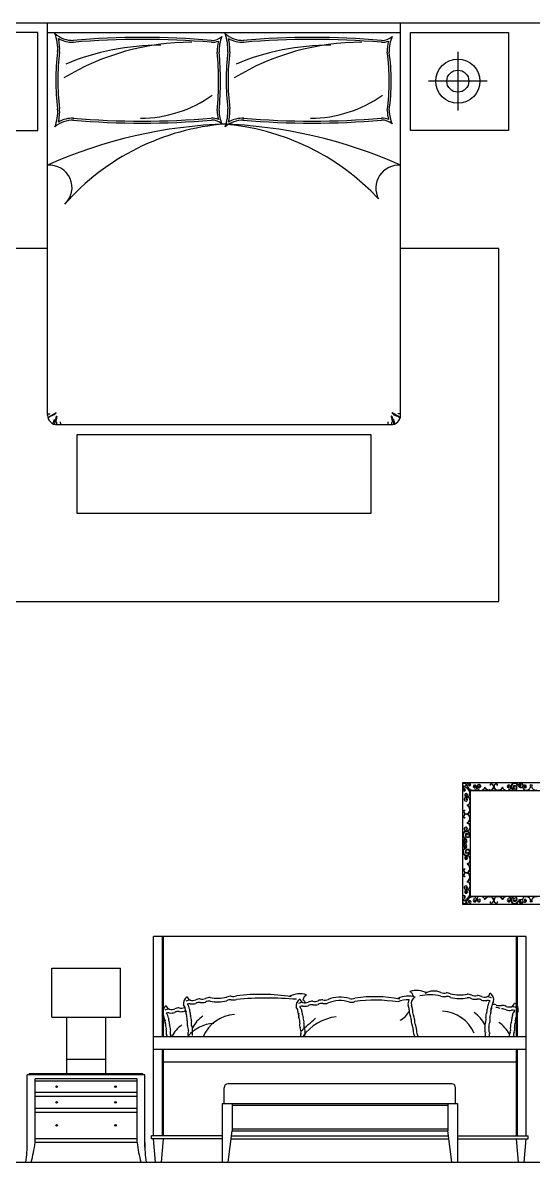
# Model space of a CAD drawing. Header units: inches. Extents: x 15.4 to 57.9, y 9.9 to 34.7.
# Drawn here: x 51.63 to 54.23, y 15.47 to 21.28 of the extents above; entities that cross this region are included whole.
import ezdxf

# ---------------------------------------------------------------- set-up
doc = ezdxf.new("R2010")
doc.units = ezdxf.units.IN
doc.header["$MEASUREMENT"] = 0
for name, color, linetype in [('02', 2, 'Continuous'), ('1', 1, 'Continuous'), ('4', 4, 'Continuous')]:
    doc.layers.add(name, color=color, linetype=linetype)

msp = doc.modelspace()

# ---------------------------------------------------------------- linework, layer by layer
at = {"layer": '02'}
for p, q in [((51.7574, 19.2809), (51.7574, 21.2809)), ((53.5574, 19.2809), (53.5574, 21.2809)), ((53.5074, 19.2309), (51.8074, 19.2309))]:
    msp.add_line(p, q, dxfattribs=at)
for points in [[(51.2074, 21.2309), (51.2074, 20.7309), (51.7074, 20.7309), (51.7074, 21.2309)], [(54.1074, 21.2309), (54.1074, 20.7309), (53.6074, 20.7309), (53.6074, 21.2309)], [(53.4074, 18.7809), (53.4074, 19.1809), (51.9074, 19.1809), (51.9074, 18.7809)]]:
    msp.add_lwpolyline(points, close=True, dxfattribs=at)
msp.add_lwpolyline([(51.7574, 21.2309), (53.5574, 21.2309)], dxfattribs=at)
msp.add_circle((53.8492, 20.9833), 0.1125, dxfattribs=at)
for centre, radius, start, end in [((51.5843, 21.1471), 0.2252, 356.5245, 20.48499), ((51.8865, 21.3288), 0.1375, 228.41612, 271.5527), ((52.2402, 17.0568), 4.1495, 85.11764, 94.89055), ((52.5958, 21.267), 0.0758, 268.19877, 312.14046), ((52.8234, 21.1372), 0.1916, 157.39775, 181.60768), ((52.7538, 21.3288), 0.1375, 228.41612, 271.5527), ((52.4516, 21.1471), 0.2252, 356.5245, 20.48499), ((53.1076, 17.0568), 4.1495, 85.11764, 94.89055), ((53.4631, 21.267), 0.0758, 268.19877, 312.14046), ((53.6908, 21.1372), 0.1916, 157.39775, 181.60768), ((52.9401, 20.9879), 1.1404, 172.66801, 187.33199), ((51.1726, 20.9825), 1.4669, 354.15875, 5.84125), ((53.9392, 20.9879), 1.2712, 173.42597, 186.57403), ((52.4166, 20.9825), 1.0929, 352.14891, 7.85109), ((51.5843, 20.8287), 0.2252, 339.51501, 3.4755), ((52.8234, 20.8386), 0.1916, 181.60768, 202.60225), ((52.4516, 20.8287), 0.2252, 339.51501, 3.4755), ((53.6908, 20.8386), 0.1916, 181.60768, 202.60225), ((52.7465, 18.3487), 2.4174, 91.78453, 114.15151), ((51.8865, 20.6471), 0.1375, 88.4473, 131.58388), ((52.7567, 19.5557), 1.2126, 94.44196, 138.68322), ((52.2402, 24.919), 4.1495, 265.10945, 274.88236), ((52.5958, 20.7088), 0.0758, 47.85954, 91.80123), ((52.5683, 18.3487), 2.4174, 65.84849, 88.21547), ((52.5581, 19.5557), 1.2126, 43.00391, 85.55804), ((52.7538, 20.6471), 0.1375, 88.4473, 131.58388), ((53.1076, 24.919), 4.1495, 265.10945, 274.88236), ((53.4631, 20.7088), 0.0758, 47.85954, 91.80123), ((51.7678, 20.4403), 0.1147, 312.89435, 95.22326), ((53.5485, 20.4377), 0.1172, 85.66173, 207.90832), ((51.8074, 19.2809), 0.05, 180, 270), ((53.5074, 19.2809), 0.05, 270, 0)]:
    msp.add_arc(centre, radius, start, end, dxfattribs=at)
at = {"layer": '1'}
for p, q in [((53.8492, 21.1333), (53.8492, 20.8333)), ((53.9992, 20.9833), (53.6992, 20.9833)), ((53.9439, 17.3809), (53.9441, 17.3841)), ((53.9458, 17.3808), (53.9439, 17.3809)), ((53.9441, 17.3841), (53.946, 17.384)), ((53.9457, 17.3789), (53.9458, 17.3808)), ((53.9458, 17.3808), (53.946, 17.384)), ((53.9459, 17.386), (53.946, 17.384)), ((53.9461, 17.386), (53.946, 17.384)), ((53.9479, 17.3841), (53.946, 17.384)), ((53.9461, 17.3808), (53.946, 17.384)), ((53.9461, 17.3808), (53.948, 17.3809)), ((53.9462, 17.3789), (53.9461, 17.3808)), ((53.948, 17.3809), (53.9479, 17.3841)), ((54.1171, 17.3809), (54.1172, 17.3841)), ((54.1189, 17.3808), (54.1171, 17.3809)), ((54.1172, 17.3841), (54.1191, 17.384)), ((54.1188, 17.3789), (54.1189, 17.3808)), ((54.1189, 17.3808), (54.1191, 17.384)), ((54.119, 17.386), (54.1191, 17.384)), ((54.1192, 17.386), (54.1191, 17.384)), ((54.1193, 17.3808), (54.1191, 17.384)), ((53.8928, 17.333), (53.8949, 17.3329)), ((53.8928, 17.3327), (53.8949, 17.3329)), ((53.8948, 17.331), (53.8949, 17.3329)), ((53.8979, 17.3308), (53.8948, 17.331)), ((53.898, 17.333), (53.8949, 17.3329)), ((53.898, 17.333), (53.8979, 17.3349)), ((53.898, 17.3327), (53.8979, 17.3308)), ((53.9, 17.3331), (53.898, 17.333)), ((53.9, 17.3326), (53.898, 17.3327)), ((54.0095, 17.3689), (54.0096, 17.3666)), ((54.0123, 17.3689), (54.0124, 17.3665)), ((54.0528, 17.3689), (54.0527, 17.3665)), ((54.0556, 17.3689), (54.0555, 17.3666)), ((53.9099, 17.2693), (53.9123, 17.2692)), ((53.9099, 17.2666), (53.9123, 17.2664)), ((53.9099, 17.226), (53.9123, 17.2261)), ((53.9099, 17.2232), (53.9123, 17.2233)), ((53.8928, 17.1598), (53.8949, 17.1597)), ((53.8928, 17.1596), (53.8949, 17.1597)), ((53.8948, 17.1616), (53.8949, 17.1597)), ((53.898, 17.1599), (53.8949, 17.1597)), ((53.898, 17.1595), (53.8949, 17.1597)), ((53.898, 17.1599), (53.8979, 17.1618)), ((53.9, 17.16), (53.898, 17.1599)), ((53.8928, 17.034), (53.8949, 17.0339)), ((53.8928, 17.0338), (53.8949, 17.0339)), ((53.8948, 17.032), (53.8949, 17.0339)), ((53.8979, 17.0318), (53.8948, 17.032)), ((53.898, 17.034), (53.8949, 17.0339)), ((53.898, 17.0337), (53.8949, 17.0339)), ((53.898, 17.0337), (53.8979, 17.0318)), ((53.9, 17.0336), (53.898, 17.0337)), ((53.9099, 16.9704), (53.9123, 16.9702)), ((53.9099, 16.9676), (53.9123, 16.9675)), ((53.9099, 16.927), (53.9123, 16.9272)), ((53.9099, 16.9242), (53.9123, 16.9244)), ((53.8928, 16.8608), (53.8949, 16.8607)), ((53.8928, 16.8606), (53.8949, 16.8607)), ((53.8979, 16.8628), (53.8948, 16.8626)), ((53.8948, 16.8626), (53.8949, 16.8607)), ((53.8948, 16.8588), (53.8949, 16.8607)), ((53.8979, 16.8587), (53.8948, 16.8588)), ((53.898, 16.8609), (53.8949, 16.8607)), ((53.898, 16.8606), (53.8949, 16.8607)), ((53.898, 16.8606), (53.8979, 16.8587)), ((53.9, 16.861), (53.898, 16.8609)), ((53.9, 16.8605), (53.898, 16.8606)), ((53.9458, 16.8128), (53.9439, 16.8127)), ((53.9439, 16.8127), (53.9441, 16.8095)), ((53.9441, 16.8095), (53.946, 16.8096)), ((53.9457, 16.8147), (53.9458, 16.8128)), ((53.9458, 16.8128), (53.946, 16.8096)), ((53.9459, 16.8075), (53.946, 16.8096)), ((53.9461, 16.8128), (53.946, 16.8096)), ((53.9461, 16.8075), (53.946, 16.8096)), ((53.9462, 16.8147), (53.9461, 16.8128)), ((53.9461, 16.8128), (53.948, 16.8127)), ((53.948, 16.8127), (53.9479, 16.8095)), ((54.0095, 16.8246), (54.0096, 16.827)), ((54.0123, 16.8247), (54.0124, 16.8271)), ((54.0528, 16.8247), (54.0527, 16.8271)), ((54.0556, 16.8246), (54.0555, 16.827)), ((54.1189, 16.8128), (54.1171, 16.8127)), ((54.1171, 16.8127), (54.1172, 16.8095)), ((54.1172, 16.8095), (54.1191, 16.8096)), ((54.1188, 16.8147), (54.1189, 16.8128)), ((54.119, 16.8075), (54.1191, 16.8096)), ((54.1193, 16.8128), (54.1191, 16.8096)), ((54.1192, 16.8075), (54.1191, 16.8096)), ((54.198, 16.6215), (52.298, 16.6215)), ((52.298, 15.6065), (52.298, 16.6215)), ((52.343, 16.113), (52.343, 16.6215)), ((52.348, 16.113), (52.348, 16.6215)), ((54.148, 16.113), (54.148, 16.6215)), ((54.153, 16.113), (54.153, 16.6215)), ((54.198, 15.6065), (54.198, 16.6215)), ((51.7788, 16.4615), (52.1288, 16.4615)), ((51.7788, 16.2115), (51.7788, 16.4615)), ((52.1288, 16.2115), (52.1288, 16.4615)), ((51.7788, 16.2115), (52.1288, 16.2115)), ((51.8538, 16.2115), (51.8538, 15.9215)), ((52.0538, 16.2115), (52.0538, 15.9215)), ((52.298, 16.113), (54.198, 16.113)), ((52.298, 16.048), (54.198, 16.048)), ((52.343, 15.6065), (52.343, 16.048)), ((52.348, 15.6065), (52.348, 16.048)), ((54.148, 15.6065), (54.148, 16.048)), ((54.153, 15.6065), (54.153, 16.048)), ((51.8538, 15.9965), (52.0538, 15.9965)), ((52.348, 15.983), (54.148, 15.983)), ((52.2438, 15.9215), (51.6638, 15.9215)), ((51.6638, 15.9165), (51.6638, 15.9215)), ((52.2438, 15.9165), (52.2438, 15.9215)), ((51.6538, 15.5715), (51.6538, 15.9165)), ((52.2538, 15.9165), (51.6538, 15.9165)), ((52.2138, 15.8965), (51.6938, 15.8965)), ((51.6938, 15.5715), (51.6938, 15.8965)), ((52.2138, 15.5715), (52.2138, 15.8965)), ((52.2538, 15.5479), (52.2538, 15.9165)), ((53.818, 15.8715), (52.678, 15.8715)), ((52.658, 15.7715), (52.658, 15.8515)), ((53.838, 15.7715), (53.838, 15.8515)), ((52.648, 15.7715), (53.848, 15.7715)), ((52.648, 15.7715), (52.648, 15.4715)), ((52.698, 15.7715), (52.698, 15.6315)), ((52.698, 15.7615), (53.798, 15.7615)), ((53.798, 15.7715), (53.798, 15.6315)), ((53.848, 15.7715), (53.848, 15.4715)), ((52.678, 15.4715), (52.698, 15.6315)), ((52.698, 15.6415), (53.798, 15.6415)), ((52.698, 15.6315), (53.798, 15.6315)), ((53.818, 15.4715), (53.798, 15.6315)), ((52.2138, 15.5715), (51.6938, 15.5715)), ((52.288, 15.5915), (52.288, 15.6065)), ((52.648, 15.6065), (52.288, 15.6065)), ((52.648, 15.5915), (52.288, 15.5915)), ((52.308, 15.4715), (52.298, 15.5915)), ((52.338, 15.4715), (52.348, 15.5915)), ((52.6909, 15.5915), (53.805, 15.5915)), ((52.6925, 15.6065), (53.8034, 15.6065)), ((53.848, 15.6065), (54.208, 15.6065)), ((53.848, 15.5915), (54.208, 15.5915)), ((54.158, 15.4715), (54.148, 15.5915)), ((54.188, 15.4715), (54.198, 15.5915)), ((54.208, 15.5915), (54.208, 15.6065))]:
    msp.add_line(p, q, dxfattribs=at)
for points in [[(51.7574, 20.1309), (51.2574, 20.1309), (51.2574, 18.3309), (54.0574, 18.3309), (54.0574, 20.1309), (53.5574, 20.1309)], [(51.7574, 19.284), (51.7586, 19.2848), (51.7596, 19.2855), (51.7605, 19.2859), (51.7612, 19.2863), (51.7618, 19.2865), (51.7624, 19.2866), (51.7629, 19.2866), (51.7633, 19.2866), (51.7638, 19.2866), (51.7642, 19.2866), (51.7647, 19.2866), (51.7651, 19.2866), (51.7656, 19.2867), (51.766, 19.2868), (51.7665, 19.2868), (51.7669, 19.287), (51.7674, 19.2871), (51.7678, 19.2873), (51.7683, 19.2875), (51.7686, 19.2877), (51.769, 19.2878), (51.7692, 19.288), (51.7694, 19.2881), (51.7694, 19.2881)], [(51.7629, 19.2699), (51.7641, 19.2708), (51.7652, 19.2716), (51.7662, 19.2722), (51.767, 19.2728), (51.7678, 19.2732), (51.7684, 19.2735), (51.769, 19.2738), (51.7696, 19.2741), (51.7701, 19.2744), (51.7706, 19.2747), (51.771, 19.2749), (51.7715, 19.2752), (51.7719, 19.2754), (51.7723, 19.2757), (51.7727, 19.2759), (51.7732, 19.2762), (51.7736, 19.2765), (51.7741, 19.2768), (51.7745, 19.2771), (51.775, 19.2774), (51.7755, 19.2777), (51.7761, 19.278), (51.7766, 19.2784), (51.7773, 19.2787), (51.7779, 19.2791), (51.7786, 19.2795), (51.7793, 19.28), (51.78, 19.2804), (51.7808, 19.2808), (51.7815, 19.2813), (51.7822, 19.2817), (51.7829, 19.2821), (51.7836, 19.2825), (51.7842, 19.2829), (51.7848, 19.2833), (51.7854, 19.2837), (51.7859, 19.284), (51.7865, 19.2844), (51.787, 19.2847), (51.7876, 19.2851), (51.7881, 19.2854), (51.7886, 19.2857), (51.7891, 19.286), (51.7897, 19.2863), (51.7902, 19.2866), (51.7907, 19.2869), (51.7913, 19.2872), (51.7919, 19.2875), (51.7924, 19.2878), (51.793, 19.2881), (51.7936, 19.2884), (51.7942, 19.2887), (51.7948, 19.289), (51.7954, 19.2894), (51.7959, 19.2897), (51.7965, 19.29), (51.797, 19.2904), (51.7974, 19.2908), (51.7979, 19.2911), (51.7983, 19.2915), (51.7987, 19.2918), (51.7991, 19.2921), (51.7995, 19.2924), (51.7998, 19.2926), (51.8002, 19.2927), (51.8005, 19.2928), (51.8008, 19.2928), (51.801, 19.2928), (51.8012, 19.2927), (51.8013, 19.2926), (51.8012, 19.2925), (51.8011, 19.2923), (51.8009, 19.292), (51.8005, 19.2918), (51.8001, 19.2915), (51.7996, 19.2911), (51.799, 19.2907), (51.7985, 19.2903), (51.7979, 19.2897), (51.7974, 19.2891), (51.797, 19.2885), (51.7966, 19.2878), (51.7962, 19.287), (51.7958, 19.2863), (51.7954, 19.2856), (51.795, 19.2849), (51.7945, 19.2843), (51.794, 19.2838), (51.7934, 19.2834), (51.7927, 19.2831), (51.792, 19.2828), (51.7912, 19.2826), (51.7904, 19.2824), (51.7896, 19.2821), (51.7887, 19.2819), (51.7879, 19.2816), (51.7871, 19.2812), (51.7863, 19.2808), (51.7854, 19.2803), (51.7846, 19.2798), (51.7838, 19.2792), (51.7829, 19.2787), (51.7821, 19.2783), (51.7811, 19.2779), (51.7802, 19.2775), (51.7793, 19.2772), (51.7783, 19.2769), (51.7774, 19.2767), (51.7764, 19.2765), (51.7756, 19.2763), (51.7747, 19.2762), (51.774, 19.276), (51.7733, 19.2758), (51.7727, 19.2756), (51.7721, 19.2754), (51.7716, 19.2751), (51.7712, 19.2749), (51.7708, 19.2746), (51.7704, 19.2743), (51.7701, 19.274), (51.7697, 19.2737), (51.7694, 19.2734), (51.7691, 19.273), (51.7687, 19.2727), (51.7684, 19.2723), (51.7681, 19.272), (51.7677, 19.2716), (51.7673, 19.2712), (51.7669, 19.2708), (51.7664, 19.2704), (51.7659, 19.27), (51.7654, 19.2695), (51.7649, 19.2689), (51.7642, 19.2683), (51.7636, 19.2676), (51.7629, 19.2667)], [(53.5519, 19.2699), (53.5507, 19.2708), (53.5496, 19.2716), (53.5486, 19.2722), (53.5477, 19.2728), (53.547, 19.2732), (53.5463, 19.2735), (53.5457, 19.2738), (53.5452, 19.2741), (53.5447, 19.2744), (53.5442, 19.2747), (53.5437, 19.2749), (53.5433, 19.2752), (53.5429, 19.2754), (53.5424, 19.2757), (53.542, 19.2759), (53.5416, 19.2762), (53.5412, 19.2765), (53.5407, 19.2768), (53.5403, 19.2771), (53.5398, 19.2774), (53.5393, 19.2777), (53.5387, 19.278), (53.5381, 19.2784), (53.5375, 19.2787), (53.5369, 19.2791), (53.5362, 19.2795), (53.5355, 19.28), (53.5347, 19.2804), (53.534, 19.2808), (53.5333, 19.2813), (53.5326, 19.2817), (53.5319, 19.2821), (53.5312, 19.2825), (53.5306, 19.2829), (53.53, 19.2833), (53.5294, 19.2837), (53.5288, 19.284), (53.5283, 19.2844), (53.5278, 19.2847), (53.5272, 19.2851), (53.5267, 19.2854), (53.5262, 19.2857), (53.5256, 19.286), (53.5251, 19.2863), (53.5246, 19.2866), (53.524, 19.2869), (53.5235, 19.2872), (53.5229, 19.2875), (53.5223, 19.2878), (53.5217, 19.2881), (53.5211, 19.2884), (53.5205, 19.2887), (53.52, 19.289), (53.5194, 19.2894), (53.5188, 19.2897), (53.5183, 19.29), (53.5178, 19.2904), (53.5173, 19.2908), (53.5169, 19.2911), (53.5165, 19.2915), (53.5161, 19.2918), (53.5157, 19.2921), (53.5153, 19.2924), (53.5149, 19.2926), (53.5146, 19.2927), (53.5143, 19.2928), (53.514, 19.2928), (53.5137, 19.2928), (53.5136, 19.2927), (53.5135, 19.2926), (53.5135, 19.2925), (53.5137, 19.2923), (53.5139, 19.292), (53.5143, 19.2918), (53.5147, 19.2915), (53.5152, 19.2911), (53.5158, 19.2907), (53.5163, 19.2903), (53.5169, 19.2897), (53.5174, 19.2891), (53.5178, 19.2885), (53.5182, 19.2878), (53.5186, 19.287), (53.519, 19.2863), (53.5194, 19.2856), (53.5198, 19.2849), (53.5203, 19.2843), (53.5208, 19.2838), (53.5214, 19.2834), (53.5221, 19.2831), (53.5228, 19.2828), (53.5236, 19.2826), (53.5244, 19.2824), (53.5252, 19.2821), (53.526, 19.2819), (53.5269, 19.2816), (53.5277, 19.2812), (53.5285, 19.2808), (53.5293, 19.2803), (53.5302, 19.2798), (53.531, 19.2792), (53.5318, 19.2787), (53.5327, 19.2783), (53.5336, 19.2779), (53.5346, 19.2775), (53.5355, 19.2772), (53.5365, 19.2769), (53.5374, 19.2767), (53.5383, 19.2765), (53.5392, 19.2763), (53.5401, 19.2762), (53.5408, 19.276), (53.5415, 19.2758), (53.5421, 19.2756), (53.5427, 19.2754), (53.5431, 19.2751), (53.5436, 19.2749), (53.544, 19.2746), (53.5444, 19.2743), (53.5447, 19.274), (53.545, 19.2737), (53.5454, 19.2734), (53.5457, 19.273), (53.546, 19.2727), (53.5464, 19.2723), (53.5467, 19.272), (53.5471, 19.2716), (53.5475, 19.2712), (53.5479, 19.2708), (53.5484, 19.2704), (53.5488, 19.27), (53.5494, 19.2695), (53.5499, 19.2689), (53.5505, 19.2683), (53.5512, 19.2676), (53.5519, 19.2667)], [(53.5574, 19.284), (53.5562, 19.2848), (53.5552, 19.2855), (53.5543, 19.2859), (53.5536, 19.2863), (53.553, 19.2865), (53.5524, 19.2866), (53.5519, 19.2866), (53.5514, 19.2866), (53.551, 19.2866), (53.5505, 19.2866), (53.5501, 19.2866), (53.5496, 19.2866), (53.5492, 19.2867), (53.5488, 19.2868), (53.5483, 19.2868), (53.5479, 19.287), (53.5474, 19.2871), (53.547, 19.2873), (53.5465, 19.2875), (53.5461, 19.2877), (53.5458, 19.2878), (53.5456, 19.288), (53.5454, 19.2881), (53.5453, 19.2881)], [(51.7852, 19.2361), (51.7862, 19.2384), (51.787, 19.2404), (51.7877, 19.2422), (51.7882, 19.2438), (51.7886, 19.2452), (51.7889, 19.2465), (51.7892, 19.2477), (51.7895, 19.2487), (51.7897, 19.2497), (51.79, 19.2507), (51.7903, 19.2517), (51.7906, 19.2527), (51.7911, 19.2539), (51.7915, 19.2552), (51.7921, 19.2567), (51.7927, 19.2584)], [(51.8015, 19.2744), (51.8004, 19.2685), (51.7995, 19.2639), (51.7987, 19.2604), (51.798, 19.2579), (51.7974, 19.2561), (51.7969, 19.2549), (51.7966, 19.254), (51.7962, 19.2534), (51.796, 19.2529), (51.7958, 19.2523), (51.7956, 19.2517), (51.7955, 19.2512), (51.7954, 19.2506), (51.7953, 19.25), (51.7952, 19.2493), (51.7951, 19.2486), (51.795, 19.2479), (51.7949, 19.247), (51.7947, 19.2458), (51.7944, 19.2443), (51.7941, 19.2424), (51.7937, 19.24), (51.7932, 19.2369), (51.7925, 19.2332)], [(51.8015, 19.2744), (51.8037, 19.275), (51.8046, 19.2734), (51.8035, 19.265), (51.8029, 19.261), (51.8015, 19.2599), (51.8021, 19.2557), (51.7992, 19.2501), (51.7992, 19.2473), (51.8027, 19.244), (51.8035, 19.241), (51.8037, 19.2395), (51.8037, 19.231), (51.8037, 19.2326)], [(51.8217, 19.2456), (51.8222, 19.2438), (51.8225, 19.2419), (51.8228, 19.2401), (51.823, 19.2383), (51.8231, 19.2364), (51.8232, 19.2346), (51.8232, 19.2328), (51.8232, 19.2309)], [(53.4931, 19.2456), (53.4926, 19.2438), (53.4922, 19.2419), (53.492, 19.2401), (53.4918, 19.2383), (53.4917, 19.2364), (53.4916, 19.2346), (53.4916, 19.2328), (53.4916, 19.2309)], [(53.5133, 19.2744), (53.5111, 19.275), (53.5101, 19.2734), (53.5113, 19.265), (53.5119, 19.261), (53.5133, 19.2599), (53.5127, 19.2557), (53.5156, 19.2501), (53.5156, 19.2473), (53.5121, 19.244), (53.5113, 19.241), (53.5111, 19.2395), (53.5111, 19.231), (53.5111, 19.2326)], [(53.5133, 19.2744), (53.5144, 19.2685), (53.5153, 19.2639), (53.5161, 19.2604), (53.5168, 19.2579), (53.5174, 19.2561), (53.5178, 19.2549), (53.5182, 19.254), (53.5185, 19.2534), (53.5188, 19.2529), (53.519, 19.2523), (53.5192, 19.2517), (53.5193, 19.2512), (53.5194, 19.2506), (53.5195, 19.25), (53.5196, 19.2493), (53.5197, 19.2486), (53.5198, 19.2479), (53.5199, 19.247), (53.5201, 19.2458), (53.5203, 19.2443), (53.5207, 19.2424), (53.5211, 19.24), (53.5216, 19.2369), (53.5222, 19.2332)], [(53.5296, 19.2361), (53.5286, 19.2384), (53.5277, 19.2404), (53.5271, 19.2422), (53.5266, 19.2438), (53.5262, 19.2452), (53.5258, 19.2465), (53.5256, 19.2477), (53.5253, 19.2487), (53.5251, 19.2497), (53.5248, 19.2507), (53.5245, 19.2517), (53.5241, 19.2527), (53.5237, 19.2539), (53.5232, 19.2552), (53.5227, 19.2567), (53.522, 19.2584)], [(51.6938, 15.8865), (52.2138, 15.8865)], [(52.2138, 15.8265), (51.6938, 15.8265)], [(52.2138, 15.8065), (51.6938, 15.8065)], [(51.6938, 15.7465), (52.2138, 15.7465)], [(51.6938, 15.7265), (52.2138, 15.7265)], [(52.2138, 15.5915), (51.6938, 15.5915)]]:
    msp.add_lwpolyline(points, dxfattribs=at)
for points in [[(54.5726, 16.7874), (54.5726, 17.4055), (53.8726, 17.4055), (53.8726, 16.7874)], [(54.5329, 16.8272), (54.5329, 17.3658), (53.9124, 17.3658), (53.9124, 16.8272)]]:
    msp.add_lwpolyline(points, close=True, dxfattribs=at)
for centre, radius in [((53.8492, 20.9833), 0.0563), ((53.8831, 17.3957), 0.00848), ((54.2226, 17.3917), 0.00472), ((53.8831, 16.7979), 0.00848), ((54.2226, 16.8019), 0.00472), ((51.8038, 15.8565), 0.004), ((52.1038, 15.8565), 0.004), ((51.8038, 15.7765), 0.004), ((52.1038, 15.7765), 0.004), ((51.8038, 15.659), 0.004), ((52.1038, 15.659), 0.004)]:
    msp.add_circle(centre, radius, dxfattribs=at)
for centre, radius, start, end in [((51.5843, 21.1471), 0.2351, 356.5245, 13.23012), ((51.8865, 21.3288), 0.1474, 240.14868, 271.5527), ((52.4894, 19.9335), 1.2479, 89.85054, 121.30465), ((52.3328, 19.907), 1.2594, 89.91108, 112.48309), ((52.2402, 17.0568), 4.1395, 85.11764, 94.89055), ((52.5958, 21.267), 0.0857, 268.19877, 292.4287), ((52.8234, 21.1372), 0.2015, 165.44845, 181.60768), ((52.7538, 21.3288), 0.1474, 240.14868, 271.5527), ((52.4516, 21.1471), 0.2351, 356.5245, 13.23012), ((53.3568, 19.9335), 1.2479, 89.85054, 121.30465), ((53.2001, 19.907), 1.2594, 89.91108, 112.48309), ((53.1076, 17.0568), 4.1395, 85.11764, 94.89055), ((53.4631, 21.267), 0.0857, 268.19877, 292.4287), ((53.6908, 21.1372), 0.2015, 165.44845, 181.60768), ((52.9401, 20.9879), 1.1304, 172.66801, 187.33199), ((51.1726, 20.9825), 1.4569, 354.15875, 5.84125), ((53.9392, 20.9879), 1.2612, 173.42597, 186.57403), ((52.4166, 20.9825), 1.0829, 352.14891, 7.85109), ((52.231, 21.4248), 0.6303, 270, 305.53842), ((53.0984, 21.4248), 0.6303, 270, 305.53842), ((51.5843, 20.8287), 0.2351, 346.76988, 3.4755), ((52.8234, 20.8386), 0.2015, 181.60768, 194.55155), ((52.4516, 20.8287), 0.2351, 346.76988, 3.4755), ((53.6908, 20.8386), 0.2015, 181.60768, 194.55155), ((51.8865, 20.6471), 0.1474, 88.4473, 119.85132), ((52.2402, 24.919), 4.1395, 265.10945, 274.88236), ((52.5958, 20.7088), 0.0857, 67.5713, 91.80123), ((52.7538, 20.6471), 0.1474, 88.4473, 119.85132), ((53.1076, 24.919), 4.1395, 265.10945, 274.88236), ((53.4631, 20.7088), 0.0857, 67.5713, 91.80123), ((53.885, 17.3732), 0.0102, 60.29557, 240.29557), ((53.8826, 17.3689), 0.00531, 240.29557, 60.29557), ((53.8842, 17.373), 0.00301, 48.49783, 264.55166), ((53.8845, 17.3718), 0.00188, 68.95628, 250.68515), ((53.8774, 17.352), 0.0326, 347.05228, 66.82274), ((53.9056, 17.3938), 0.0102, 29.70443, 209.70443), ((53.9268, 17.4014), 0.0326, 203.17726, 282.94772), ((53.9058, 17.3946), 0.00301, 5.44834, 221.50217), ((53.907, 17.3943), 0.00188, 19.31485, 201.04372), ((53.9099, 17.3963), 0.00531, 209.70443, 29.70443), ((53.9354, 17.3872), 0.00778, 21.2264, 189.44336), ((53.9324, 17.3864), 0.00471, 185.39162, 271.43006), ((53.9326, 17.3847), 0.00498, 269.70477, 90.67951), ((53.9314, 17.3857), 0.00414, 285.69671, 74.06943), ((53.9301, 17.3833), 0.0162, 284.95608, 350.36369), ((53.9301, 17.3833), 0.0142, 3.13515, 28.1101), ((53.9566, 17.3872), 0.00977, 350.55664, 158.7736), ((53.9618, 17.3833), 0.0142, 151.8899, 176.86485), ((53.9618, 17.3833), 0.0142, 189.71311, 254.96622), ((53.9594, 17.3847), 0.00498, 89.32049, 270.29523), ((53.9605, 17.3857), 0.00414, 105.93057, 254.30329), ((53.9646, 17.3915), 0.0248, 252.73212, 330.00139), ((53.9595, 17.3864), 0.00471, 268.56994, 354.60838), ((53.9869, 17.379), 0.00278, 33.28041, 164.12547), ((53.9869, 17.379), 0.000795, 33.28041, 164.12547), ((54.0116, 17.3952), 0.0287, 213.28041, 271.58199), ((54.0116, 17.3952), 0.0267, 213.28041, 265.57874), ((54.0131, 17.386), 0.0175, 267.3719, 357.41045), ((54.0131, 17.386), 0.0195, 267.94637, 357.41045), ((54.0183, 17.3958), 0.00488, 100.16704, 226.48991), ((54.0193, 17.394), 0.00473, 103.26189, 201.48555), ((54.0175, 17.3856), 0.015, 358.07276, 90.40568), ((54.0476, 17.3856), 0.015, 89.59432, 181.92724), ((54.052, 17.386), 0.0195, 182.58955, 272.05363), ((54.052, 17.386), 0.0175, 182.58955, 272.6281), ((54.0458, 17.394), 0.00473, 338.51445, 76.73811), ((54.0468, 17.3958), 0.00488, 313.51009, 79.83296), ((54.0535, 17.3948), 0.0283, 268.4279, 326.58594), ((54.0535, 17.3952), 0.0267, 274.42126, 326.71959), ((54.0782, 17.379), 0.00278, 15.87453, 146.71959), ((54.0782, 17.379), 0.000795, 15.87453, 146.71959), ((54.1005, 17.3915), 0.0248, 209.99861, 287.26788), ((54.1085, 17.3872), 0.00778, 21.2264, 189.44336), ((54.1055, 17.3864), 0.00471, 185.39162, 271.43006), ((54.1057, 17.3847), 0.00498, 269.70477, 90.67951), ((54.1045, 17.3857), 0.00414, 285.69671, 74.06943), ((54.1033, 17.3833), 0.0142, 286.36344, 350.28689), ((54.1032, 17.3833), 0.0162, 284.95608, 344.23291), ((54.1033, 17.3833), 0.0142, 3.13515, 28.1101), ((54.1032, 17.3833), 0.0162, 9.80841, 27.40909), ((54.1391, 17.3861), 0.0194, 28.34109, 270), ((54.1391, 17.3861), 0.0167, 28.34109, 270), ((54.1391, 17.3845), 0.00759, 90, 270), ((54.1405, 17.3832), 0.00638, 102.31219, 257.68781), ((54.1391, 17.3794), 0.0127, 270, 90), ((54.1391, 17.3794), 0.00998, 270, 90), ((54.1819, 17.4108), 0.0327, 209.12443, 234.90444), ((54.1819, 17.4108), 0.03, 209.12443, 234.90444), ((54.1705, 17.3928), 0.0115, 229.94275, 180.01272), ((54.1669, 17.3928), 0.00487, 180, 0), ((54.172, 17.3928), 0.00726, 0, 180), ((54.1683, 17.3942), 0.00377, 201.17324, 338.82676), ((54.1983, 17.383), 0.0189, 155.77217, 192.58583), ((54.1954, 17.3833), 0.0142, 151.8899, 254.96622), ((54.1902, 17.3872), 0.00778, 350.55664, 158.7736), ((54.193, 17.3847), 0.00498, 89.32049, 270.29523), ((54.1941, 17.3857), 0.00414, 105.93057, 254.30329), ((54.1982, 17.3915), 0.0228, 252.73212, 349.76318), ((54.1931, 17.3864), 0.0067, 268.56994, 354.60838), ((54.2471, 17.3915), 0.0228, 190.23682, 287.26788), ((53.8916, 17.3223), 0.00977, 111.2264, 279.44336), ((53.8916, 17.3434), 0.00778, 80.55664, 248.7736), ((53.8955, 17.3487), 0.0142, 241.8899, 266.86485), ((53.8955, 17.317), 0.0142, 93.13515, 118.1101), ((53.8932, 17.3474), 0.00414, 195.93057, 344.30329), ((53.8942, 17.3462), 0.00498, 179.32049, 0.29523), ((53.8942, 17.3195), 0.00498, 359.70477, 180.67951), ((53.8932, 17.3183), 0.00414, 15.69671, 164.06943), ((53.8925, 17.3464), 0.00471, 358.56994, 84.60838), ((53.8925, 17.3193), 0.0067, 275.39162, 1.43006), ((53.8955, 17.3487), 0.0142, 279.71311, 344.92059), ((53.8955, 17.317), 0.0162, 14.95608, 80.21409), ((53.8874, 17.3142), 0.0248, 299.99861, 17.26788), ((54.0109, 17.3686), 0.00144, 11.98059, 165.03646), ((54.0542, 17.3686), 0.00144, 14.96354, 168.01941), ((53.883, 17.2606), 0.00488, 43.51009, 169.83296), ((53.8932, 17.2613), 0.015, 179.59432, 271.92724), ((53.8848, 17.2595), 0.00473, 68.51445, 166.73811), ((53.8929, 17.2657), 0.0175, 272.58955, 2.6281), ((53.8929, 17.2657), 0.0195, 272.58955, 2.05363), ((53.8998, 17.2919), 0.00278, 105.87453, 236.71959), ((53.8836, 17.2673), 0.0267, 4.42126, 56.71959), ((53.8998, 17.2919), 0.000795, 105.87453, 236.71959), ((53.884, 17.2672), 0.0283, 358.4279, 56.8268), ((53.9102, 17.268), 0.00144, 104.96354, 258.01941), ((53.8932, 17.2313), 0.015, 88.07276, 180.40568), ((53.883, 17.232), 0.00488, 190.16704, 316.48991), ((53.8848, 17.233), 0.00473, 193.26189, 291.48555), ((53.8929, 17.2268), 0.0175, 357.3719, 87.41045), ((53.8929, 17.2268), 0.0195, 357.94637, 87.41045), ((53.8998, 17.2006), 0.00278, 123.28041, 254.12547), ((53.8836, 17.2253), 0.0267, 303.28041, 355.57874), ((53.8998, 17.2006), 0.000795, 123.28041, 254.12547), ((53.8836, 17.2253), 0.0287, 303.28041, 1.53637), ((53.8874, 17.1783), 0.0248, 342.73212, 60.00139), ((53.9102, 17.2246), 0.00144, 101.98059, 255.03646), ((53.8927, 17.1397), 0.0194, 0, 241.65893), ((53.8927, 17.1397), 0.0167, 0, 241.65893), ((53.8916, 17.1703), 0.00977, 80.55664, 248.7736), ((53.8943, 17.1397), 0.00759, 0, 180), ((53.8994, 17.1397), 0.0127, 180, 0), ((53.8955, 17.1756), 0.0142, 241.8899, 266.86485), ((53.8942, 17.1731), 0.00498, 179.32049, 0.29523), ((53.8932, 17.1743), 0.00414, 195.93057, 344.30329), ((53.8957, 17.1384), 0.00638, 12.31219, 167.68781), ((53.8994, 17.1397), 0.00998, 180, 0), ((53.8925, 17.1733), 0.00471, 358.56994, 84.60838), ((53.8955, 17.1756), 0.0142, 279.71311, 344.92059), ((53.886, 17.1068), 0.00998, 90, 39.92454), ((53.886, 17.0868), 0.00998, 90, 270), ((53.886, 17.1068), 0.00726, 90, 270), ((53.886, 17.0868), 0.00726, 90, 270), ((53.868, 17.0969), 0.03, 35.09556, 60.87557), ((53.868, 17.0969), 0.0327, 35.09556, 60.87557), ((53.886, 17.1119), 0.00487, 270, 90), ((53.886, 17.0853), 0.00881, 319.94275, 90), ((53.886, 17.0817), 0.00487, 270, 90), ((53.8927, 17.0539), 0.0194, 118.34109, 359.99998), ((53.8927, 17.0539), 0.0167, 118.34109, 359.99998), ((53.868, 17.0967), 0.03, 299.12443, 324.90444), ((53.8916, 17.0233), 0.00778, 111.2264, 279.44336), ((53.868, 17.0967), 0.0327, 299.12443, 324.90444), ((53.8994, 17.0539), 0.0127, 0, 180), ((53.8943, 17.0539), 0.00759, 180, 0), ((53.8955, 17.018), 0.0142, 93.13515, 118.1101), ((53.8942, 17.0205), 0.00498, 359.70477, 180.67951), ((53.8932, 17.0193), 0.00414, 15.69671, 164.06943), ((53.8994, 17.0539), 0.00998, 0, 180), ((53.8957, 17.0552), 0.00638, 192.31219, 347.68781), ((53.8955, 17.018), 0.0162, 14.95608, 80.21409), ((53.8874, 17.0153), 0.0248, 299.99861, 17.26788), ((53.883, 16.9616), 0.00488, 43.51009, 169.83296), ((53.8848, 16.9605), 0.00473, 68.51445, 166.73811), ((53.8925, 17.0203), 0.00471, 275.39162, 1.43006), ((53.8929, 16.9668), 0.0175, 272.58955, 2.6281), ((53.8929, 16.9668), 0.0195, 272.58955, 2.05363), ((53.8998, 16.9929), 0.00278, 105.87453, 236.71959), ((53.8836, 16.9683), 0.0267, 4.42126, 56.71959), ((53.8998, 16.9929), 0.000795, 105.87453, 236.71959), ((53.884, 16.9682), 0.0283, 358.4279, 56.8268), ((53.9102, 16.969), 0.00144, 104.96354, 258.01941), ((53.8932, 16.9623), 0.015, 179.59432, 271.92724), ((53.8932, 16.9323), 0.015, 88.07276, 180.40568), ((53.883, 16.933), 0.00488, 190.16704, 316.48991), ((53.8848, 16.9341), 0.00473, 193.26189, 291.48555), ((53.8929, 16.9279), 0.0175, 357.3719, 87.41045), ((53.8929, 16.9279), 0.0195, 357.94637, 87.41045), ((53.8836, 16.9263), 0.0267, 303.28041, 355.57874), ((53.8836, 16.9263), 0.0287, 303.28041, 1.53637), ((53.9102, 16.9256), 0.00144, 101.98059, 255.03646), ((53.8916, 16.8713), 0.00977, 80.55664, 248.7736), ((53.8916, 16.8501), 0.00778, 111.2264, 279.44336), ((53.8955, 16.8766), 0.0142, 241.8899, 266.86485), ((53.8955, 16.8449), 0.0142, 93.13515, 118.1101), ((53.8942, 16.8741), 0.00498, 179.32049, 0.29523), ((53.8932, 16.8753), 0.00414, 195.93057, 344.30329), ((53.8942, 16.8473), 0.00498, 359.70477, 180.67951), ((53.8932, 16.8462), 0.00414, 15.69671, 164.06943), ((53.8774, 16.8416), 0.0326, 293.17726, 12.94772), ((53.8925, 16.8743), 0.00471, 358.56994, 84.60838), ((53.8998, 16.9017), 0.00278, 123.28041, 254.12547), ((53.8955, 16.8766), 0.0142, 279.71311, 344.92059), ((53.8955, 16.8449), 0.0162, 14.95608, 80.21409), ((53.8998, 16.9017), 0.000795, 123.28041, 254.12547), ((53.8874, 16.8794), 0.0248, 342.73212, 60.00139), ((53.885, 16.8204), 0.0122, 119.70443, 299.70443), ((53.8826, 16.8247), 0.00531, 299.70443, 119.70443), ((53.8842, 16.8206), 0.00301, 95.44834, 311.50217), ((53.8845, 16.8218), 0.00188, 109.31485, 291.04372), ((53.8925, 16.8472), 0.00471, 275.39162, 1.43006), ((53.9056, 16.7998), 0.0122, 150.29557, 330.29557), ((53.9268, 16.7922), 0.0326, 77.05228, 156.82274), ((53.9058, 16.799), 0.00301, 138.49783, 354.55166), ((53.9099, 16.7973), 0.00729, 330.29557, 150.29557), ((53.907, 16.7993), 0.00188, 158.95628, 340.68515), ((53.9326, 16.8089), 0.00498, 269.32049, 174.56962), ((53.9354, 16.8064), 0.00778, 170.55664, 338.7736), ((53.9301, 16.8103), 0.0142, 9.71311, 75.05747), ((53.9301, 16.8103), 0.0142, 331.8899, 356.86485), ((53.9618, 16.8103), 0.0162, 104.95608, 170.16847), ((53.9618, 16.8103), 0.0142, 183.13515, 208.1101), ((53.9566, 16.8064), 0.00778, 201.2264, 9.44336), ((53.9595, 16.8072), 0.00471, 5.39162, 270.72256), ((53.9646, 16.8021), 0.0248, 29.99861, 107.26788), ((53.9869, 16.8146), 0.00278, 195.87453, 326.71959), ((53.9869, 16.8146), 0.000795, 195.87453, 326.71959), ((54.0116, 16.7988), 0.0283, 88.4279, 146.6772), ((54.0116, 16.7984), 0.0267, 94.42126, 146.71959), ((54.0109, 16.825), 0.00144, 194.96354, 348.01941), ((54.0131, 16.8076), 0.0175, 2.58955, 92.6281), ((54.0131, 16.8076), 0.0195, 2.58955, 92.05363), ((54.0183, 16.7978), 0.00488, 133.51009, 259.83296), ((54.0175, 16.808), 0.015, 269.59432, 1.92724), ((54.052, 16.8076), 0.0195, 87.94637, 177.41045), ((54.0476, 16.808), 0.015, 178.07276, 270.40568), ((54.052, 16.8076), 0.0175, 87.3719, 177.41045), ((54.0468, 16.7978), 0.00488, 280.16704, 46.48991), ((54.0535, 16.7984), 0.0287, 33.28041, 91.67325), ((54.0542, 16.825), 0.00144, 191.98059, 345.03646), ((54.0535, 16.7984), 0.0267, 33.28041, 85.57874), ((54.0782, 16.8146), 0.00278, 213.28041, 344.12547), ((54.0782, 16.8146), 0.000795, 213.28041, 344.12547), ((54.1005, 16.8021), 0.0248, 72.73212, 150.00139), ((54.1085, 16.8064), 0.00778, 170.55664, 338.7736), ((54.1057, 16.8089), 0.00498, 269.32049, 174.56962), ((54.1033, 16.8103), 0.0142, 9.71311, 73.63656), ((54.1032, 16.8103), 0.0162, 15.76709, 75.04392), ((54.1033, 16.8103), 0.0142, 331.8899, 356.86485), ((54.1032, 16.8103), 0.0162, 332.59091, 350.19159), ((54.1391, 16.8075), 0.0194, 90, 331.65891), ((54.1391, 16.8075), 0.0167, 90, 331.65891), ((54.1391, 16.8091), 0.00759, 90, 270), ((54.1405, 16.8104), 0.00638, 102.31219, 257.68781), ((54.1391, 16.8142), 0.0127, 270, 90), ((54.1391, 16.8142), 0.00998, 270, 90), ((54.1819, 16.7828), 0.0327, 125.09556, 150.87557), ((54.1819, 16.7828), 0.03, 125.09556, 150.87557), ((54.172, 16.8008), 0.00998, 180, 130.16539), ((54.1669, 16.8008), 0.00487, 0, 180), ((54.1683, 16.7994), 0.00377, 21.17324, 158.82676), ((54.172, 16.8008), 0.00726, 180, 0), ((54.1954, 16.8103), 0.0162, 104.95608, 207.98368), ((54.1983, 16.8106), 0.0189, 167.41417, 204.22783), ((54.1902, 16.8064), 0.00977, 201.2264, 9.44336), ((54.1931, 16.8072), 0.00471, 5.39162, 270.72256), ((54.1941, 16.8079), 0.00414, 105.69671, 254.06943), ((54.1982, 16.8021), 0.0228, 10.23682, 107.26788), ((54.2471, 16.8021), 0.0228, 72.73212, 169.76318), ((52.8435, 15.3225), 1.0047, 81.02586, 96.99201), ((53.044, 16.2014), 0.1283, 74.57538, 114.61094), ((53.0988, 16.2907), 0.0401, 120.92668, 166.53721), ((53.6389, 16.2184), 0.1283, 65.38906, 105.42462), ((53.5842, 16.3077), 0.0401, 13.46279, 59.07332), ((53.708, 16.0916), 0.2334, 76.69863, 103.00963), ((53.7268, 16.2589), 0.0854, 65.86211, 121.12768), ((53.7794, 16.3856), 0.0519, 250.17191, 280.82296), ((53.7931, 16.2949), 0.0399, 61.26392, 95.68468), ((53.8592, 16.5147), 0.1907, 255.75524, 281.32015), ((53.9006, 16.288), 0.0399, 61.26392, 95.68468), ((53.9891, 16.3373), 0.0242, 268.93609, 350.00574), ((53.9923, 16.2987), 0.0401, 348.85889, 59.07332), ((52.3836, 16.2357), 0.0401, 120.92668, 191.14111), ((52.3868, 16.2743), 0.0242, 189.99426, 271.06391), ((52.4906, 16.2817), 0.0401, 120.92668, 191.14111), ((52.4199, 16.2492), 0.0399, 3.80846, 38.22922), ((52.4814, 16.2573), 0.0399, 84.31532, 118.73608), ((52.4814, 16.2393), 0.0399, 84.31532, 107.63338), ((52.4409, 16.2492), 0.0399, 3.80846, 44.67829), ((52.4938, 16.3203), 0.0242, 189.99426, 271.06391), ((52.4951, 16.348), 0.0519, 259.17704, 289.82809), ((52.4951, 16.33), 0.0519, 259.17704, 289.82809), ((52.5319, 16.2641), 0.0399, 84.31532, 118.73608), ((52.5319, 16.2461), 0.0399, 84.31532, 118.73608), ((52.5456, 16.3548), 0.0519, 259.17704, 289.82809), ((52.5456, 16.3368), 0.0519, 259.17704, 289.82809), ((52.5824, 16.271), 0.0399, 84.31532, 118.73608), ((52.5824, 16.253), 0.0399, 84.31532, 118.73608), ((52.6238, 16.4977), 0.1907, 258.67985, 284.24476), ((52.6238, 16.4797), 0.1907, 258.67985, 284.24476), ((52.6899, 16.2779), 0.0399, 84.31532, 118.73608), ((52.6899, 16.2599), 0.0399, 84.31532, 118.73608), ((52.7036, 16.3686), 0.0519, 259.17704, 289.82809), ((52.7036, 16.3506), 0.0519, 259.17704, 289.82809), ((52.876, 14.3913), 1.9168, 85.46841, 94.63281), ((53.0645, 16.2701), 0.0401, 120.92668, 191.14111), ((53.0553, 16.2456), 0.0399, 84.31532, 118.73608), ((53.0553, 16.2276), 0.0399, 84.31532, 107.63338), ((53.0678, 16.3086), 0.0242, 189.99426, 271.06391), ((53.069, 16.3363), 0.0519, 259.17704, 289.82809), ((53.069, 16.3183), 0.0519, 259.17704, 289.82809), ((52.9977, 16.2332), 0.0912, 34.28967, 47.11958), ((53.1058, 16.2525), 0.0399, 84.31532, 118.73608), ((53.1058, 16.2345), 0.0399, 84.31532, 118.73608), ((53.1195, 16.3432), 0.0519, 259.17704, 289.82809), ((53.1195, 16.3252), 0.0519, 259.17704, 289.82809), ((53.1563, 16.2594), 0.0399, 84.31532, 118.73608), ((53.1563, 16.2414), 0.0399, 84.31532, 118.73608), ((53.17, 16.3501), 0.0519, 259.17704, 289.82809), ((53.17, 16.3321), 0.0519, 259.17704, 289.82809), ((53.2488, 16.1518), 0.1615, 72.70259, 112.25185), ((53.2488, 16.1338), 0.1615, 72.70259, 112.25185), ((53.3065, 16.3569), 0.0519, 259.17704, 289.82809), ((53.3065, 16.3389), 0.0519, 259.17704, 289.82809), ((53.4245, 15.637), 0.6786, 79.07513, 98.51015), ((53.4282, 15.5686), 0.729, 80.89574, 98.20922), ((53.597, 16.1898), 0.1283, 74.57538, 114.61094), ((53.597, 16.1718), 0.1283, 88.4137, 114.61094), ((53.6347, 16.2791), 0.0401, 148.47713, 191.14111), ((53.5617, 16.2499), 0.0399, 358.04345, 32.46421), ((53.6517, 16.2791), 0.0401, 120.92668, 191.14111), ((53.5787, 16.2499), 0.0399, 358.04345, 32.46421), ((53.6852, 16.2502), 0.0912, 132.88042, 134.13698), ((53.7794, 16.3676), 0.0519, 250.17191, 280.82296), ((53.7931, 16.2769), 0.0399, 61.26392, 95.68468), ((53.8592, 16.4967), 0.1907, 255.75524, 281.32015), ((53.9006, 16.27), 0.0399, 61.26392, 95.68468), ((53.9374, 16.3718), 0.0519, 250.17191, 280.82296), ((53.9374, 16.3538), 0.0519, 250.17191, 280.82296), ((53.9511, 16.2811), 0.0399, 61.26392, 95.68468), ((53.9511, 16.2631), 0.0399, 61.26392, 95.68468), ((53.9879, 16.365), 0.0519, 250.17191, 280.82296), ((53.9879, 16.347), 0.0519, 250.17191, 280.82296), ((54.0016, 16.2743), 0.0399, 61.26392, 95.68468), ((54.0016, 16.2563), 0.0399, 72.36662, 95.68468), ((53.9503, 16.2677), 0.0519, 339.91896, 1.32981), ((54.042, 16.2662), 0.0399, 135.32171, 176.19154), ((53.9713, 16.2677), 0.0519, 330.67876, 1.32981), ((54.063, 16.2662), 0.0399, 141.77078, 176.19154), ((54.0323, 16.2502), 0.0262, 60.8669, 108.31456), ((54.0627, 16.3218), 0.0519, 250.17191, 280.82296), ((54.0764, 16.2311), 0.0399, 61.26392, 95.68468), ((54.1144, 16.2873), 0.0242, 268.93609, 350.00574), ((54.1177, 16.2487), 0.0401, 348.85889, 59.07332), ((52.3129, 16.2032), 0.0399, 3.80846, 38.22922), ((52.3744, 16.2113), 0.0399, 84.31532, 118.73608), ((52.3744, 16.1933), 0.0399, 84.31532, 107.63338), ((52.3339, 16.2032), 0.0399, 3.80846, 44.67829), ((52.3881, 16.302), 0.0519, 259.17704, 289.82809), ((52.3881, 16.284), 0.0519, 259.17704, 289.82809), ((52.4249, 16.2181), 0.0399, 84.31532, 118.73608), ((52.4249, 16.2001), 0.0399, 84.31532, 118.73608), ((52.4386, 16.3088), 0.0519, 259.17704, 289.82809), ((52.4386, 16.2908), 0.0519, 259.17704, 289.82809), ((52.4754, 16.225), 0.0399, 115.71147, 118.73608), ((52.4754, 16.207), 0.0399, 112.39884, 118.73608), ((52.5116, 16.2507), 0.0519, 178.67019, 209.32124), ((52.5028, 16.2322), 0.0399, 165.52075, 199.94151), ((52.4183, 16.1966), 0.0519, 354.42874, 25.07979), ((52.5326, 16.2507), 0.0519, 178.67019, 200.08104), ((52.5238, 16.2322), 0.0399, 179.03455, 199.94151), ((52.4393, 16.1966), 0.0519, 354.42874, 25.07979), ((52.6499, 16.0752), 0.1739, 125.05783, 152.30353), ((52.7229, 16.0375), 0.1878, 93.48045, 156.70471), ((52.9938, 16.2376), 0.0399, 3.80846, 38.22922), ((53.0855, 16.239), 0.0519, 178.67019, 209.32124), ((53.0767, 16.2206), 0.0399, 165.52075, 199.94151), ((53.0148, 16.2376), 0.0399, 3.80846, 44.67829), ((53.1065, 16.239), 0.0519, 178.67019, 200.08104), ((53.0977, 16.2206), 0.0399, 179.03455, 199.94151), ((53.2626, 15.9608), 0.2548, 97.70817, 143.32569), ((53.4999, 16.2959), 0.1151, 299.06056, 331.64131), ((53.6531, 16.2421), 0.0519, 172.90518, 203.55623), ((53.5718, 16.1999), 0.0399, 358.04345, 32.46421), ((53.6701, 16.2421), 0.0519, 172.90518, 203.55623), ((53.5888, 16.1999), 0.0399, 358.04345, 32.46421), ((53.76, 16.0545), 0.1878, 23.29529, 86.51955), ((53.833, 16.0922), 0.1739, 27.69647, 54.94217), ((53.9534, 16.1986), 0.0399, 340.05849, 14.47925), ((54.0437, 16.2136), 0.0519, 154.92021, 185.57126), ((53.9591, 16.2492), 0.0399, 340.05849, 0.96545), ((53.9744, 16.1986), 0.0399, 340.05849, 14.47925), ((54.0647, 16.2136), 0.0519, 154.92021, 185.57126), ((53.9801, 16.2492), 0.0399, 340.05849, 14.47925), ((54.0463, 16.2198), 0.0399, 61.26392, 95.68468), ((54.0764, 16.2131), 0.0399, 61.26392, 95.68468), ((54.1132, 16.315), 0.0519, 250.17191, 280.82296), ((54.1132, 16.297), 0.0519, 250.17191, 280.82296), ((54.1269, 16.2243), 0.0399, 61.26392, 95.68468), ((54.1269, 16.2063), 0.0399, 72.36662, 95.68468), ((54.0756, 16.2177), 0.0519, 339.91896, 1.32981), ((54.1674, 16.2162), 0.0399, 135.32171, 176.19154), ((54.0966, 16.2177), 0.0519, 330.67876, 1.32981), ((54.1054, 16.1992), 0.0399, 340.05849, 14.47925), ((54.1884, 16.2162), 0.0399, 141.77078, 176.19154), ((52.4046, 16.2047), 0.0519, 178.67019, 209.32124), ((52.3958, 16.1862), 0.0399, 165.52075, 199.94151), ((52.3113, 16.1506), 0.0519, 354.42874, 25.07979), ((52.4256, 16.2047), 0.0519, 178.67019, 200.08104), ((52.4168, 16.1862), 0.0399, 179.03455, 199.94151), ((52.3323, 16.1506), 0.0519, 354.42874, 25.07979), ((52.5429, 16.0292), 0.1739, 125.05783, 151.22067), ((52.5086, 16.1816), 0.0399, 165.52075, 199.94151), ((52.424, 16.1459), 0.0519, 354.42874, 25.07979), ((52.6159, 15.9915), 0.1878, 93.48045, 139.69722), ((52.5296, 16.1816), 0.0399, 165.52075, 199.94151), ((52.445, 16.1459), 0.0519, 354.42874, 25.07979), ((52.9922, 16.1849), 0.0519, 354.42874, 25.07979), ((53.0825, 16.1699), 0.0399, 165.52075, 199.94151), ((52.998, 16.1343), 0.0519, 354.42874, 25.07979), ((49.9374, 19.7303), 4.7513, 310.91944, 312.11799), ((53.0132, 16.1849), 0.0519, 354.42874, 25.07979), ((53.1035, 16.1699), 0.0399, 165.52075, 199.94151), ((53.019, 16.1343), 0.0519, 354.42874, 25.07979), ((53.6632, 16.1922), 0.0519, 172.90518, 203.55623), ((53.582, 16.15), 0.0399, 358.04345, 32.46421), ((53.6802, 16.1922), 0.0519, 172.90518, 203.55623), ((53.599, 16.15), 0.0399, 358.04345, 32.46421), ((54.0379, 16.1629), 0.0519, 154.92021, 185.57126), ((53.9488, 16.1441), 0.0399, 345.8235, 20.24426), ((54.0589, 16.1629), 0.0519, 154.92021, 185.57126), ((53.9698, 16.1441), 0.0399, 345.8235, 20.24426), ((53.9583, 16.0422), 0.1739, 27.69647, 54.94217), ((54.0787, 16.1486), 0.0399, 340.05849, 14.47925), ((54.169, 16.1636), 0.0519, 154.92021, 185.57126), ((54.0844, 16.1992), 0.0399, 340.05849, 0.96545), ((54.0997, 16.1486), 0.0399, 340.05849, 14.47925), ((54.19, 16.1636), 0.0519, 154.92021, 185.57126), ((52.4016, 16.1356), 0.0399, 165.52075, 199.94151), ((52.317, 16.0999), 0.0519, 14.51394, 25.07979), ((52.4226, 16.1356), 0.0399, 165.52075, 199.94151), ((52.338, 16.0999), 0.0519, 14.51394, 25.07979), ((52.5132, 16.1271), 0.0399, 159.75574, 194.1765), ((52.5342, 16.1271), 0.0399, 159.75574, 194.1765), ((53.0871, 16.1154), 0.0399, 159.75574, 183.57843), ((53.1081, 16.1154), 0.0399, 159.75574, 183.57843), ((53.6734, 16.1422), 0.0519, 172.90518, 203.55623), ((53.5921, 16.1), 0.0399, 18.85378, 32.46421), ((53.6904, 16.1422), 0.0519, 172.90518, 203.55623), ((53.6091, 16.1), 0.0399, 18.85378, 32.46421), ((54.0404, 16.1189), 0.0519, 164.68318, 186.60815), ((54.0614, 16.1189), 0.0519, 164.68318, 186.60815), ((54.1632, 16.1129), 0.0519, 154.92021, 179.99695), ((54.1842, 16.1129), 0.0519, 154.92021, 179.99695), ((52.678, 15.8515), 0.02, 90, 180), ((53.818, 15.8515), 0.02, 0, 90), ((51.0721, 15.5597), 0.5818, 351.27721, 1.15864), ((51.0952, 15.6392), 0.6024, 343.83462, 353.54551), ((52.8124, 15.6392), 0.6024, 186.45449, 196.16538), ((52.8355, 15.5597), 0.5818, 178.84136, 188.72279)]:
    msp.add_arc(centre, radius, start, end, dxfattribs=at)
at = {"layer": '4'}
for p, q in [((37.2544, 21.2809), (57.5806, 21.2809)), ((37.2544, 15.4715), (57.5806, 15.4715))]:
    msp.add_line(p, q, dxfattribs=at)

doc.saveas('drawing.dxf')
